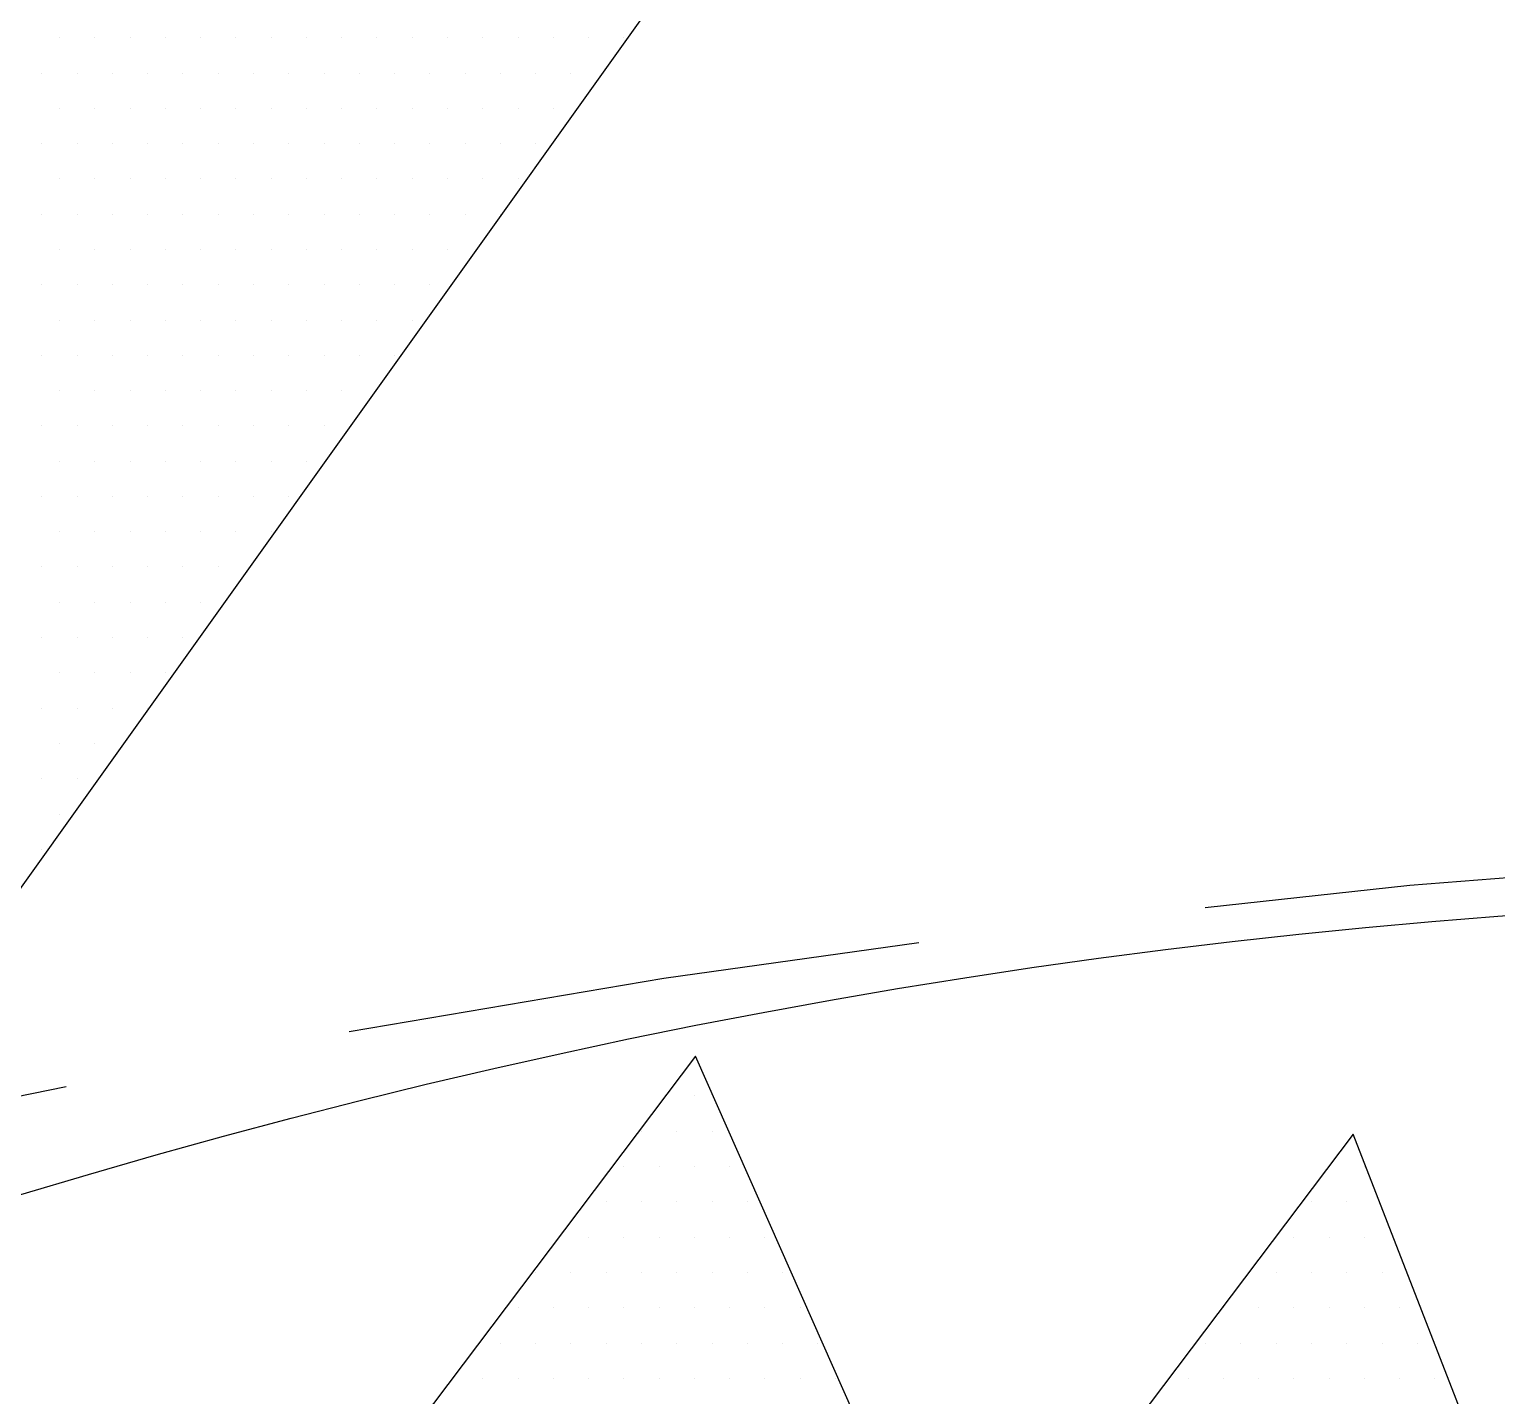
# Paper-space layout 'Layout1' of a CAD drawing. Extents: x -43 to 2298, y -18 to 768.
# Drawn here: x 1423.604 to 1427.421, y 82.853 to 86.407 of the extents above; entities that cross this region are included whole.
import ezdxf

# ---------------------------------------------------------------- set-up
doc = ezdxf.new("R2010")
doc.units = 0
doc.header["$LTSCALE"] = 2
doc.linetypes.add('CACHEX2', pattern=[0.75, 0.5, -0.25])
doc.layers.add('CARTOUCHE', color=7, linetype='Continuous')
doc.layers.add('LOGO', color=7, linetype='Continuous')

# ---------------------------------------------------------------- blocks, each defined once
blk = doc.blocks.new('A$C715108E3')
at = {"layer": 'LOGO', "color": 131}
for p, q in [((-9.0567, 1.3466), (-9.0567, 1.3466)), ((-8.9651, 1.3466), (-8.9651, 1.3466)), ((-8.8735, 1.3466), (-8.8735, 1.3466)), ((-8.7818, 1.3466), (-8.7818, 1.3466)), ((-8.69, 1.3466), (-8.69, 1.3466)), ((-8.5985, 1.3466), (-8.5985, 1.3466)), ((-8.5067, 1.3466), (-8.5067, 1.3466)), ((-8.4147, 1.3466), (-8.4147, 1.3466)), ((-8.3226, 1.3466), (-8.3226, 1.3466)), ((-8.2316, 1.3466), (-8.2316, 1.3466)), ((-8.1394, 1.3466), (-8.1394, 1.3466)), ((-8.0475, 1.3466), (-8.0475, 1.3466)), ((-7.9564, 1.3466), (-7.9564, 1.3466)), ((-7.8644, 1.3466), (-7.8644, 1.3466)), ((-7.7724, 1.3466), (-7.7724, 1.3466)), ((-7.6809, 1.3466), (-7.6809, 1.3466)), ((-7.5891, 1.3466), (-7.5891, 1.3466)), ((-9.1027, 1.2549), (-9.1027, 1.2549)), ((-9.0112, 1.2549), (-9.0112, 1.2549)), ((-8.9194, 1.2549), (-8.9194, 1.2549)), ((-8.8275, 1.2549), (-8.8275, 1.2549)), ((-8.7361, 1.2549), (-8.7361, 1.2549)), ((-8.6442, 1.2549), (-8.6442, 1.2549)), ((-8.5522, 1.2549), (-8.5522, 1.2549)), ((-8.461, 1.2549), (-8.461, 1.2549)), ((-8.3689, 1.2549), (-8.3689, 1.2549)), ((-8.2769, 1.2549), (-8.2769, 1.2549)), ((-8.1851, 1.2549), (-8.1851, 1.2549)), ((-8.0936, 1.2549), (-8.0936, 1.2549)), ((-8.0018, 1.2549), (-8.0018, 1.2549)), ((-7.91, 1.2549), (-7.91, 1.2549)), ((-7.8189, 1.2549), (-7.8189, 1.2549)), ((-7.7267, 1.2549), (-7.7267, 1.2549)), ((-9.0567, 1.1627), (-9.0567, 1.1627)), ((-8.9651, 1.1627), (-8.9651, 1.1627)), ((-8.8735, 1.1627), (-8.8735, 1.1627)), ((-8.7818, 1.1627), (-8.7818, 1.1627)), ((-8.69, 1.1627), (-8.69, 1.1627)), ((-8.5985, 1.1627), (-8.5985, 1.1627)), ((-8.5067, 1.1627), (-8.5067, 1.1627)), ((-8.4147, 1.1627), (-8.4147, 1.1627)), ((-8.3226, 1.1627), (-8.3226, 1.1627)), ((-8.2316, 1.1627), (-8.2316, 1.1627)), ((-8.1394, 1.1627), (-8.1394, 1.1627)), ((-8.0475, 1.1627), (-8.0475, 1.1627)), ((-7.9564, 1.1627), (-7.9564, 1.1627)), ((-7.8644, 1.1627), (-7.8644, 1.1627)), ((-7.7724, 1.1627), (-7.7724, 1.1627)), ((-9.1027, 1.0713), (-9.1027, 1.0713)), ((-9.0112, 1.0713), (-9.0112, 1.0713)), ((-8.9194, 1.0713), (-8.9194, 1.0713)), ((-8.8275, 1.0713), (-8.8275, 1.0713)), ((-8.7361, 1.0713), (-8.7361, 1.0713)), ((-8.6442, 1.0713), (-8.6442, 1.0713)), ((-8.5522, 1.0713), (-8.5522, 1.0713)), ((-8.461, 1.0713), (-8.461, 1.0713)), ((-8.3689, 1.0713), (-8.3689, 1.0713)), ((-8.2769, 1.0713), (-8.2769, 1.0713)), ((-8.1851, 1.0713), (-8.1851, 1.0713)), ((-8.0936, 1.0713), (-8.0936, 1.0713)), ((-8.0018, 1.0713), (-8.0018, 1.0713)), ((-7.91, 1.0713), (-7.91, 1.0713)), ((-7.8189, 1.0713), (-7.8189, 1.0713)), ((-9.0567, 0.9798), (-9.0567, 0.9798)), ((-8.9651, 0.9798), (-8.9651, 0.9798)), ((-8.8735, 0.9798), (-8.8735, 0.9798)), ((-8.7818, 0.9798), (-8.7818, 0.9798)), ((-8.69, 0.9798), (-8.69, 0.9798)), ((-8.5985, 0.9798), (-8.5985, 0.9798)), ((-8.5067, 0.9798), (-8.5067, 0.9798)), ((-8.4147, 0.9798), (-8.4147, 0.9798)), ((-8.3226, 0.9798), (-8.3226, 0.9798)), ((-8.2316, 0.9798), (-8.2316, 0.9798)), ((-8.1394, 0.9798), (-8.1394, 0.9798)), ((-8.0475, 0.9798), (-8.0475, 0.9798)), ((-7.9564, 0.9798), (-7.9564, 0.9798)), ((-7.8644, 0.9798), (-7.8644, 0.9798)), ((-9.1027, 0.8872), (-9.1027, 0.8872)), ((-9.0112, 0.8872), (-9.0112, 0.8872)), ((-8.9194, 0.8872), (-8.9194, 0.8872)), ((-8.8275, 0.8872), (-8.8275, 0.8872)), ((-8.7361, 0.8872), (-8.7361, 0.8872)), ((-8.6442, 0.8872), (-8.6442, 0.8872)), ((-8.5522, 0.8872), (-8.5522, 0.8872)), ((-8.461, 0.8872), (-8.461, 0.8872)), ((-8.3689, 0.8872), (-8.3689, 0.8872)), ((-8.2769, 0.8872), (-8.2769, 0.8872)), ((-8.1851, 0.8872), (-8.1851, 0.8872)), ((-8.0936, 0.8872), (-8.0936, 0.8872)), ((-8.0018, 0.8872), (-8.0018, 0.8872)), ((-7.91, 0.8872), (-7.91, 0.8872)), ((-9.0567, 0.7961), (-9.0567, 0.7961)), ((-8.9651, 0.7961), (-8.9651, 0.7961)), ((-8.8735, 0.7961), (-8.8735, 0.7961)), ((-8.7818, 0.7961), (-8.7818, 0.7961)), ((-8.69, 0.7961), (-8.69, 0.7961)), ((-8.5985, 0.7961), (-8.5985, 0.7961)), ((-8.5067, 0.7961), (-8.5067, 0.7961)), ((-8.4147, 0.7961), (-8.4147, 0.7961)), ((-8.3226, 0.7961), (-8.3226, 0.7961)), ((-8.2316, 0.7961), (-8.2316, 0.7961)), ((-8.1394, 0.7961), (-8.1394, 0.7961)), ((-8.0475, 0.7961), (-8.0475, 0.7961)), ((-9.1027, 0.7047), (-9.1027, 0.7047)), ((-9.0112, 0.7047), (-9.0112, 0.7047)), ((-8.9194, 0.7047), (-8.9194, 0.7047)), ((-8.8275, 0.7047), (-8.8275, 0.7047)), ((-8.7361, 0.7047), (-8.7361, 0.7047)), ((-8.6442, 0.7047), (-8.6442, 0.7047)), ((-8.5522, 0.7047), (-8.5522, 0.7047)), ((-8.461, 0.7047), (-8.461, 0.7047)), ((-8.3689, 0.7047), (-8.3689, 0.7047)), ((-8.2769, 0.7047), (-8.2769, 0.7047)), ((-8.1851, 0.7047), (-8.1851, 0.7047)), ((-8.0936, 0.7047), (-8.0936, 0.7047)), ((-9.0567, 0.6123), (-9.0567, 0.6123)), ((-8.9651, 0.6123), (-8.9651, 0.6123)), ((-8.8735, 0.6123), (-8.8735, 0.6123)), ((-8.7818, 0.6123), (-8.7818, 0.6123)), ((-8.69, 0.6123), (-8.69, 0.6123)), ((-8.5985, 0.6123), (-8.5985, 0.6123)), ((-8.5067, 0.6123), (-8.5067, 0.6123)), ((-8.4147, 0.6123), (-8.4147, 0.6123)), ((-8.3226, 0.6123), (-8.3226, 0.6123)), ((-8.2316, 0.6123), (-8.2316, 0.6123)), ((-8.1394, 0.6123), (-8.1394, 0.6123)), ((-9.1027, 0.521), (-9.1027, 0.521)), ((-9.0112, 0.521), (-9.0112, 0.521)), ((-8.9194, 0.521), (-8.9194, 0.521)), ((-8.8275, 0.521), (-8.8275, 0.521)), ((-8.7361, 0.521), (-8.7361, 0.521)), ((-8.6442, 0.521), (-8.6442, 0.521)), ((-8.5522, 0.521), (-8.5522, 0.521)), ((-8.461, 0.521), (-8.461, 0.521)), ((-8.3689, 0.521), (-8.3689, 0.521)), ((-8.2769, 0.521), (-8.2769, 0.521)), ((-8.1851, 0.521), (-8.1851, 0.521)), ((-9.0567, 0.4296), (-9.0567, 0.4296)), ((-8.9651, 0.4296), (-8.9651, 0.4296)), ((-8.8735, 0.4296), (-8.8735, 0.4296)), ((-8.7818, 0.4296), (-8.7818, 0.4296)), ((-8.69, 0.4296), (-8.69, 0.4296)), ((-8.5985, 0.4296), (-8.5985, 0.4296)), ((-8.5067, 0.4296), (-8.5067, 0.4296)), ((-8.4147, 0.4296), (-8.4147, 0.4296)), ((-8.3226, 0.4296), (-8.3226, 0.4296)), ((-9.1027, 0.3372), (-9.1027, 0.3372)), ((-9.0112, 0.3372), (-9.0112, 0.3372)), ((-8.9194, 0.3372), (-8.9194, 0.3372)), ((-8.8275, 0.3372), (-8.8275, 0.3372)), ((-8.7361, 0.3372), (-8.7361, 0.3372)), ((-8.6442, 0.3372), (-8.6442, 0.3372)), ((-8.5522, 0.3372), (-8.5522, 0.3372)), ((-8.461, 0.3372), (-8.461, 0.3372)), ((-8.3689, 0.3372), (-8.3689, 0.3372)), ((-9.0567, 0.2459), (-9.0567, 0.2459)), ((-8.9651, 0.2459), (-8.9651, 0.2459)), ((-8.8735, 0.2459), (-8.8735, 0.2459)), ((-8.7818, 0.2459), (-8.7818, 0.2459)), ((-8.69, 0.2459), (-8.69, 0.2459)), ((-8.5985, 0.2459), (-8.5985, 0.2459)), ((-8.5067, 0.2459), (-8.5067, 0.2459)), ((-8.4147, 0.2459), (-8.4147, 0.2459)), ((-9.1027, 0.1544), (-9.1027, 0.1544)), ((-9.0112, 0.1544), (-9.0112, 0.1544)), ((-8.9194, 0.1544), (-8.9194, 0.1544)), ((-8.8275, 0.1544), (-8.8275, 0.1544)), ((-8.7361, 0.1544), (-8.7361, 0.1544)), ((-8.6442, 0.1544), (-8.6442, 0.1544)), ((-8.5522, 0.1544), (-8.5522, 0.1544)), ((-8.461, 0.1544), (-8.461, 0.1544)), ((-9.0567, 0.0618), (-9.0567, 0.0618)), ((-8.9651, 0.0618), (-8.9651, 0.0618)), ((-8.8735, 0.0618), (-8.8735, 0.0618)), ((-8.7818, 0.0618), (-8.7818, 0.0618)), ((-8.69, 0.0618), (-8.69, 0.0618)), ((-8.5985, 0.0618), (-8.5985, 0.0618)), ((-8.5067, 0.0618), (-8.5067, 0.0618)), ((-9.1027, -0.0294), (-9.1027, -0.0294)), ((-9.0112, -0.0294), (-9.0112, -0.0294)), ((-8.9194, -0.0294), (-8.9194, -0.0294)), ((-8.8275, -0.0294), (-8.8275, -0.0294)), ((-8.7361, -0.0294), (-8.7361, -0.0294)), ((-8.6442, -0.0294), (-8.6442, -0.0294)), ((-9.0567, -0.1218), (-9.0567, -0.1218)), ((-8.9651, -0.1218), (-8.9651, -0.1218)), ((-8.8735, -0.1218), (-8.8735, -0.1218)), ((-8.7818, -0.1218), (-8.7818, -0.1218)), ((-8.69, -0.1218), (-8.69, -0.1218)), ((-9.1027, -0.2131), (-9.1027, -0.2131)), ((-9.0112, -0.2131), (-9.0112, -0.2131)), ((-8.9194, -0.2131), (-8.9194, -0.2131)), ((-8.8275, -0.2131), (-8.8275, -0.2131)), ((-8.7361, -0.2131), (-8.7361, -0.2131)), ((-9.0567, -0.3047), (-9.0567, -0.3047)), ((-8.9651, -0.3047), (-8.9651, -0.3047)), ((-8.8735, -0.3047), (-8.8735, -0.3047)), ((-8.7818, -0.3047), (-8.7818, -0.3047)), ((-9.1027, -0.3969), (-9.1027, -0.3969)), ((-9.0112, -0.3969), (-9.0112, -0.3969)), ((-8.9194, -0.3969), (-8.9194, -0.3969)), ((-8.8275, -0.3969), (-8.8275, -0.3969)), ((-9.0567, -0.4884), (-9.0567, -0.4884)), ((-8.9651, -0.4884), (-8.9651, -0.4884)), ((-9.1027, -0.5799), (-9.1027, -0.5799)), ((-9.0112, -0.5799), (-9.0112, -0.5799)), ((-9.0567, -0.6724), (-9.0567, -0.6724)), ((-9.1027, -0.7635), (-9.1027, -0.7635)), ((-7.412, -1.3138), (-7.412, -1.3138)), ((-7.4812, -1.4052), (-7.4812, -1.4052)), ((-7.4058, -1.4052), (-7.4058, -1.4052)), ((-7.5505, -1.4974), (-7.5505, -1.4974)), ((-7.5434, -1.4974), (-7.5434, -1.4974)), ((-7.4515, -1.4974), (-7.4515, -1.4974)), ((-7.3597, -1.4974), (-7.3597, -1.4974)), ((-7.6197, -1.5889), (-7.6197, -1.5889)), ((-7.5891, -1.5889), (-7.5891, -1.5889)), ((-7.4973, -1.5889), (-7.4973, -1.5889)), ((-7.4058, -1.5889), (-7.4058, -1.5889)), ((-7.314, -1.5889), (-7.314, -1.5889)), ((-5.7555, -1.5889), (-5.7555, -1.5889)), ((-5.7543, -1.5889), (-5.7543, -1.5889)), ((-5.6625, -1.5889), (-5.6625, -1.5889)), ((-7.6888, -1.6803), (-7.6888, -1.6803)), ((-7.635, -1.6803), (-7.635, -1.6803)), ((-7.5434, -1.6803), (-7.5434, -1.6803)), ((-7.4515, -1.6803), (-7.4515, -1.6803)), ((-7.3597, -1.6803), (-7.3597, -1.6803)), ((-7.2683, -1.6803), (-7.2683, -1.6803)), ((-5.8244, -1.6803), (-5.8244, -1.6803)), ((-5.8001, -1.6803), (-5.8001, -1.6803)), ((-5.7088, -1.6803), (-5.7088, -1.6803)), ((-7.7582, -1.7729), (-7.7582, -1.7729)), ((-7.6809, -1.7729), (-7.6809, -1.7729)), ((-7.5891, -1.7729), (-7.5891, -1.7729)), ((-7.4973, -1.7729), (-7.4973, -1.7729)), ((-7.4058, -1.7729), (-7.4058, -1.7729)), ((-7.314, -1.7729), (-7.314, -1.7729)), ((-7.2222, -1.7729), (-7.2222, -1.7729)), ((-5.8941, -1.7729), (-5.8941, -1.7729)), ((-5.8464, -1.7729), (-5.8464, -1.7729)), ((-5.7543, -1.7729), (-5.7543, -1.7729)), ((-5.6625, -1.7729), (-5.6625, -1.7729)), ((-7.8273, -1.864), (-7.8273, -1.864)), ((-7.8185, -1.864), (-7.8185, -1.864)), ((-7.7267, -1.864), (-7.7267, -1.864)), ((-7.635, -1.864), (-7.635, -1.864)), ((-7.5434, -1.864), (-7.5434, -1.864)), ((-7.4515, -1.864), (-7.4515, -1.864)), ((-7.3597, -1.864), (-7.3597, -1.864)), ((-7.2683, -1.864), (-7.2683, -1.864)), ((-7.1764, -1.864), (-7.1764, -1.864)), ((-5.9631, -1.864), (-5.9631, -1.864)), ((-5.8921, -1.864), (-5.8921, -1.864)), ((-5.8001, -1.864), (-5.8001, -1.864)), ((-5.7088, -1.864), (-5.7088, -1.864)), ((-5.6168, -1.864), (-5.6168, -1.864)), ((-7.8965, -1.9557), (-7.8965, -1.9557)), ((-7.8642, -1.9557), (-7.8642, -1.9557)), ((-7.7724, -1.9557), (-7.7724, -1.9557)), ((-7.6809, -1.9557), (-7.6809, -1.9557)), ((-7.5891, -1.9557), (-7.5891, -1.9557)), ((-7.4973, -1.9557), (-7.4973, -1.9557)), ((-7.4058, -1.9557), (-7.4058, -1.9557)), ((-7.314, -1.9557), (-7.314, -1.9557)), ((-7.2222, -1.9557), (-7.2222, -1.9557)), ((-7.1307, -1.9557), (-7.1307, -1.9557)), ((-6.0321, -1.9557), (-6.0321, -1.9557)), ((-6.0296, -1.9557), (-6.0296, -1.9557)), ((-5.9376, -1.9557), (-5.9376, -1.9557)), ((-5.8464, -1.9557), (-5.8464, -1.9557)), ((-5.7543, -1.9557), (-5.7543, -1.9557)), ((-5.6625, -1.9557), (-5.6625, -1.9557)), ((-5.571, -1.9557), (-5.571, -1.9557)), ((-7.966, -2.0481), (-7.966, -2.0481)), ((-7.91, -2.0481), (-7.91, -2.0481)), ((-7.8185, -2.0481), (-7.8185, -2.0481)), ((-7.7267, -2.0481), (-7.7267, -2.0481)), ((-7.635, -2.0481), (-7.635, -2.0481)), ((-7.5434, -2.0481), (-7.5434, -2.0481)), ((-7.4515, -2.0481), (-7.4515, -2.0481)), ((-7.3597, -2.0481), (-7.3597, -2.0481)), ((-7.2683, -2.0481), (-7.2683, -2.0481)), ((-7.1764, -2.0481), (-7.1764, -2.0481)), ((-7.0846, -2.0481), (-7.0846, -2.0481)), ((-6.102, -2.0481), (-6.102, -2.0481)), ((-6.0757, -2.0481), (-6.0757, -2.0481)), ((-5.9841, -2.0481), (-5.9841, -2.0481)), ((-5.8921, -2.0481), (-5.8921, -2.0481)), ((-5.8001, -2.0481), (-5.8001, -2.0481)), ((-5.7088, -2.0481), (-5.7088, -2.0481)), ((-5.6168, -2.0481), (-5.6168, -2.0481)), ((-5.5249, -2.0481), (-5.5249, -2.0481)), ((-8.035, -2.1393), (-8.035, -2.1393)), ((-7.9563, -2.1393), (-7.9563, -2.1393)), ((-7.8642, -2.1393), (-7.8642, -2.1393)), ((-7.7724, -2.1393), (-7.7724, -2.1393)), ((-7.6809, -2.1393), (-7.6809, -2.1393)), ((-7.5891, -2.1393), (-7.5891, -2.1393)), ((-7.4973, -2.1393), (-7.4973, -2.1393)), ((-7.4058, -2.1393), (-7.4058, -2.1393)), ((-7.314, -2.1393), (-7.314, -2.1393)), ((-7.2222, -2.1393), (-7.2222, -2.1393)), ((-7.1307, -2.1393), (-7.1307, -2.1393)), ((-7.0389, -2.1393), (-7.0389, -2.1393)), ((-6.1708, -2.1393), (-6.1708, -2.1393)), ((-6.1213, -2.1393), (-6.1213, -2.1393)), ((-6.0296, -2.1393), (-6.0296, -2.1393)), ((-5.9376, -2.1393), (-5.9376, -2.1393)), ((-5.8464, -2.1393), (-5.8464, -2.1393)), ((-5.7543, -2.1393), (-5.7543, -2.1393)), ((-5.6625, -2.1393), (-5.6625, -2.1393)), ((-5.571, -2.1393), (-5.571, -2.1393)), ((-5.4792, -2.1393), (-5.4792, -2.1393))]:
    blk.add_line(p, q, dxfattribs=at)
blk.add_lwpolyline([(-17.4242, -1.4573), (-18.4152, -2.5691), (-18.6566, -2.9311), (-18.705, -3.0278), (-11.9873, -3.7284), (-11.0696, -3.3901), (-10.6346, -2.9311), (-6.8859, 2.3168), (-8.5773, 2.3168), (-9.0123, 2.2688), (-11.5252, -1.2823), (-12.7091, 1.3505), (-13.4102, 1.1331), (-14.1349, 0.795), (-14.1589, 0.6743), (-12.951, -2.0066)], close=True, dxfattribs=at)
blk.add_lwpolyline([(-5.4878, 2.0402), (-2.8588, -3.8274), (-4.4672, -5.9198), (-4.8244, -3.2921), (-5.1561, -2.8832), (-5.6923, -1.5053), (-6.7131, -2.8584), (-7.4026, -1.3018), (-8.4999, -2.7561), (-7.811, -4.4145), (-9.1641, -6.2255), (-8.3669, -7.7396), (-6.9811, -6.0917), (-7.663, -9.014), (-8.1214, -10.2245), (-10.4653, -10.7804), (-13.4372, -9.6448), (-17.1584, -8.2441)], dxfattribs=at)
blk = doc.blocks.new('A$C581E6685')
at = {"layer": 'LOGO', "color": 32, "linetype": 'CACHEX2', "ltscale": 1.5}
blk.add_ellipse((-38.0538, 23.8138), major_axis=(-19.0311, -3.534), ratio=0.590567, dxfattribs=at)
at = {"layer": 'LOGO', "color": 32}
blk.add_ellipse((-37.6144, 23.8499), major_axis=(-13.5768, -4.2839), ratio=0.791971, dxfattribs=at)
at = {"layer": 'CARTOUCHE'}
blk.add_blockref('A$C715108E3', (-31.6739, 36.3189), dxfattribs=at)

psp = doc.layouts.get("Layout1")

# ---------------------------------------------------------------- block references
at = {"layer": 'LOGO'}
psp.add_blockref('A$C581E6685', (1464.4133, 48.7195), dxfattribs=at)

doc.saveas('drawing.dxf')
